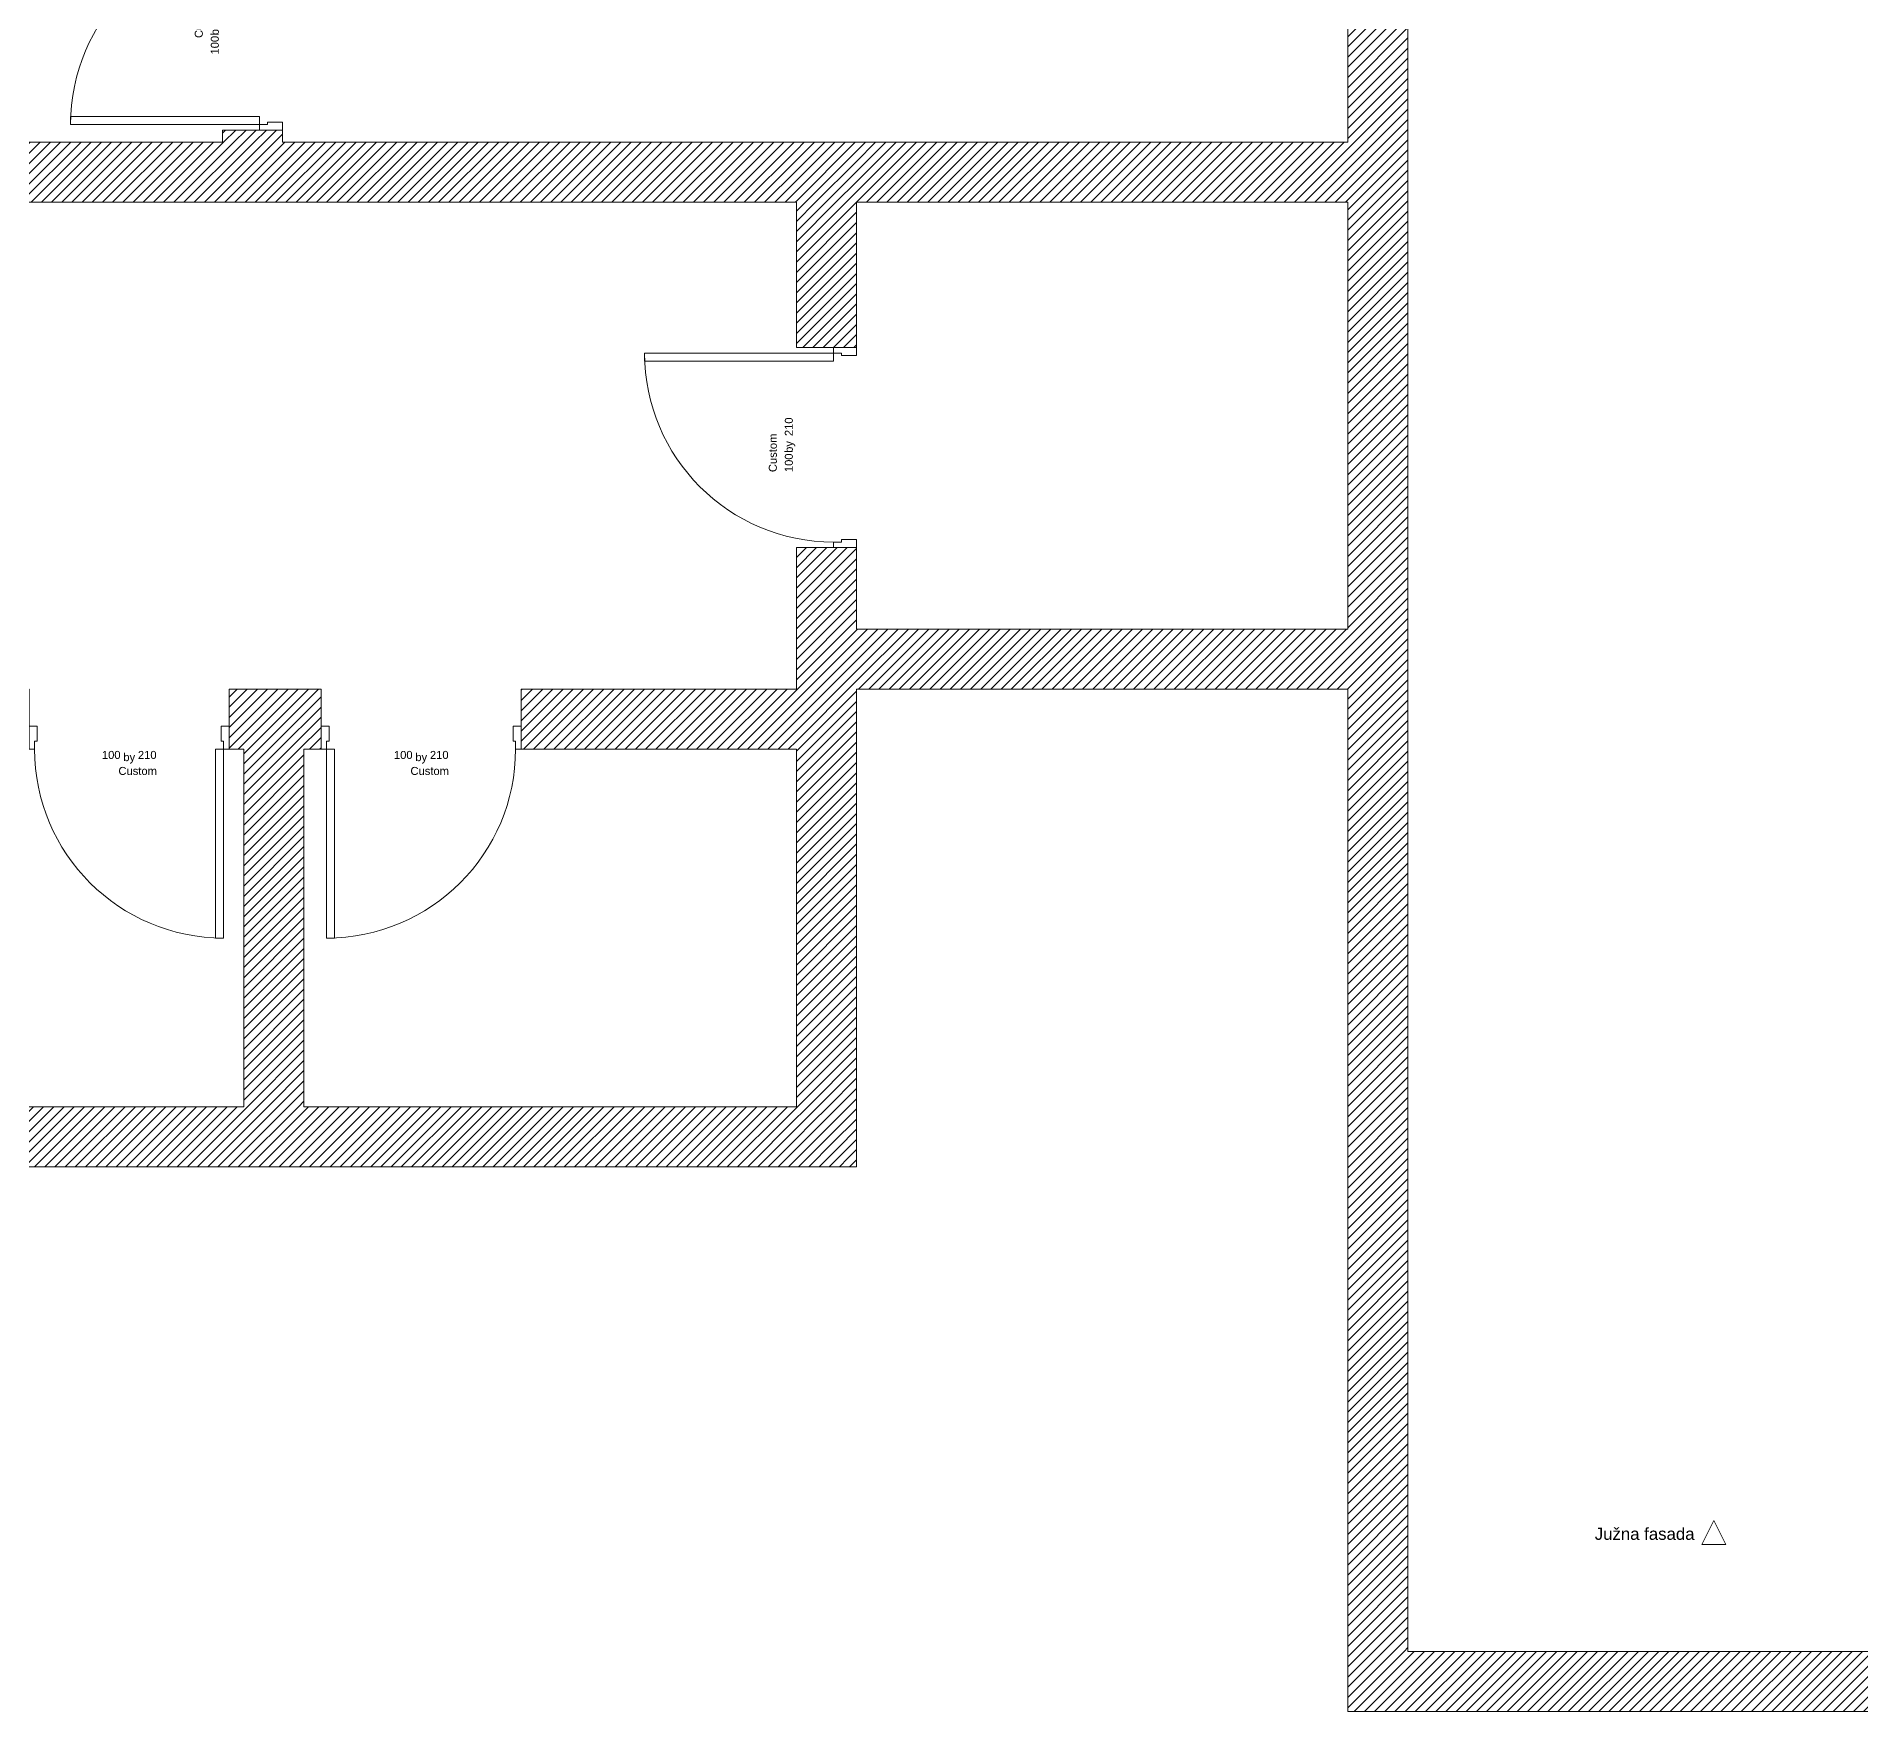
# Model space of a CAD drawing. Header units: millimetres. Extents: x -22335 to 45019, y -6963 to 26064.
# Drawn here: x 2618 to 11734, y -6834 to 1536 of the extents above; entities that cross this region are included whole.
import ezdxf
from ezdxf.enums import TextEntityAlignment as Align

# ---------------------------------------------------------------- set-up
doc = ezdxf.new("R2010")
doc.units = ezdxf.units.MM
doc.header["$MEASUREMENT"] = 0
doc.linetypes.add('Wipeout_Contour', pattern=[1000, 0, -1000])
for name, color, linetype in [('A_KONS_plosce', 7, 'Continuous'), ('A_KONS_zid zunanji', 7, 'Continuous'), ('A_OPREMA_osvetlitev', 7, 'Continuous'), ('Archicad Door Markers', 7, 'Continuous'), ('Archicad Doors', 7, 'Continuous')]:
    doc.layers.add(name, color=color, linetype=linetype)
for name, color, linetype, lineweight, true_color in [('A_KONS_plosce_Pen_No__89', 7, 'Continuous', 0, 0x71cebe), ('A_OPREMA_osvetlitev_Pen_No__25', 7, 'Continuous', 20, 0x40a5ff), ('Archicad Doors_Pen_No__23', 7, 'Continuous', 20, 0xff6600), ('Archicad Doors_Pen_No__3', 7, 'Continuous', 13, 0xff6600)]:
    doc.layers.add(name, color=color, linetype=linetype, lineweight=lineweight, true_color=true_color)
for name, color, linetype, lineweight in [('A_KONS_zid zunanji_Pen_No__27', 7, 'Continuous', 20), ('A_OPREMA_osvetlitev_Pen_No__6', 5, 'Continuous', 13), ('Archicad Door Markers_Pen_No__7', 7, 'Continuous', 13), ('Archicad Doors_Pen_No__27', 7, 'Continuous', 20), ('Archicad Window Markers_Pen_No__7', 7, 'Continuous', 13)]:
    doc.layers.add(name, color=color, linetype=linetype, lineweight=lineweight)
doc.styles.add('GENERATED_STYLE_1', font='arial.ttf')
doc.styles.add('GENERATED_STYLE_2', font='arial.ttf')
pattern_1 = [(45, (0, 0), (-25.455843, 25.455843), [])]

# ---------------------------------------------------------------- blocks, each defined once
blk = doc.blocks.new('Slab_1', base_point=(-22196, -4111.9))
at = {"layer": 'A_KONS_plosce_Pen_No__89', "color": 123, "linetype": 'Continuous', "lineweight": 0, "true_color": 0x71cebe, "flags": 128}
blk.add_lwpolyline([(-22196, -4111.9), (-12447.1, -4111.9), (-12447.1, -183.9), (-3773.2, -183.9), (-3773.2, -4111.9), (6716, -4111.9), (6716, -1725.3), (9171.5, -1725.3), (9171.5, -6834), (44876.8, -6834), (44876.8, 969), (43547, 969), (43547, 11646.7), (44576.8, 11646.7), (44576.8, 25911.9), (-22196, 25911.9)], close=True, dxfattribs=at)
blk = doc.blocks.new('Wall_24', base_point=(44876.8, -6834))
at = {"layer": 'A_KONS_zid zunanji', "linetype": 'Continuous', "lineweight": 0, "true_color": 0x000000}
h = blk.add_hatch(dxfattribs=at)
h.set_pattern_fill('Navadna_NF_Opeka', color=18, style=0, pattern_type=2)
h.set_pattern_definition(pattern_1)
h.paths.add_polyline_path([(9171.5, -6534), (9171.5, -6834), (9471.5, -6534)])
h = blk.add_hatch(dxfattribs=at)
h.set_pattern_fill('Navadna_NF_Opeka', color=18, style=0, pattern_type=2)
h.set_pattern_definition(pattern_1)
h.paths.add_polyline_path([(9471.5, -6534), (9171.5, -6834), (9471.5, -6834)])
h = blk.add_hatch(dxfattribs=at)
h.set_pattern_fill('Navadna_NF_Opeka', color=18, style=0, pattern_type=2)
h.set_pattern_definition(pattern_1)
h.paths.add_polyline_path([(9471.5, -6534), (9471.5, -6834), (17266.2, -6834), (17266.2, -6534)])
at = {"layer": 'A_KONS_zid zunanji_Pen_No__27', "color": 7, "linetype": 'Continuous', "lineweight": 20, "flags": 128}
for points in [[(9171.5, -6834), (9171.5, -6534)], [(15810.2, -6534), (9471.5, -6534)], [(9171.5, -6834), (17266.2, -6834)]]:
    blk.add_lwpolyline(points, dxfattribs=at)
blk = doc.blocks.new('Door 27_2')
at = {"layer": 'Archicad Doors_Pen_No__23', "color": 30, "linetype": 'Continuous', "lineweight": 20, "true_color": 0xff6600}
for p, q in [((-472, 0), (-500, 0)), ((-500, 0), (-500, -115)), ((-472, -40), (-472, 0)), ((500, 0), (472, 0)), ((472, 0), (472, -40)), ((500, -115), (500, 0)), ((-460, -40), (-472, -40)), ((-460, -115), (-460, -40)), ((472, -40), (460, -40)), ((460, -40), (460, -115)), ((-500, -115), (-460, -115)), ((460, -115), (500, -115))]:
    blk.add_line(p, q, dxfattribs=at)
at = {"layer": 'Archicad Doors_Pen_No__27', "color": 7, "linetype": 'Continuous', "lineweight": 20}
for p, q in [((-500, 0), (-500, -115)), ((-500, 0), (-500, -115)), ((500, 0), (500, -115)), ((500, 0), (500, -115)), ((-500, -115), (-500, -300)), ((500, -115), (500, -300))]:
    blk.add_line(p, q, dxfattribs=at)
at = {"layer": 'Archicad Doors_Pen_No__3', "color": 30, "linetype": 'Continuous', "lineweight": 13, "true_color": 0xff6600}
for p, q in [((432, 0), (432, 944)), ((432, 944), (472, 944)), ((472, 944), (472, 0)), ((472, 0), (432, 0))]:
    blk.add_line(p, q, dxfattribs=at)
blk.add_arc((472, 0), 944, 90, 180, dxfattribs=at)
blk = doc.blocks.new('Basic Window-Door-Skylight Marker')
at = {"layer": 'Archicad Window Markers_Pen_No__7', "color": 7, "lineweight": 13, "style": 'GENERATED_STYLE_1'}
for tag, p in [('AC_WIDO_ID', (-158.6, 99.3)), ('AC_WIDO_A_SIZE', (-158.6, 19.3)), ('GS_Separator', (-21.3, 8.5)), ('AC_WIDO_B_SIZE', (67.1, 19.3))]:
    blk.add_attdef(tag, text='', height=40, dxfattribs=at).set_placement(p, align=Align.BOTTOM_LEFT)
blk = doc.blocks.new('Wall_25', base_point=(9171.5, -6834))
at = {"layer": 'A_KONS_zid zunanji', "linetype": 'Continuous', "lineweight": 0, "true_color": 0x000000}
h = blk.add_hatch(dxfattribs=at)
h.set_pattern_fill('Navadna_NF_Opeka', color=18, style=0, pattern_type=2)
h.set_pattern_definition(pattern_1)
h.paths.add_polyline_path([(9471.5, 9577.1), (9171.5, 9577.1), (9471.5, 9277.1)])
h = blk.add_hatch(dxfattribs=at)
h.set_pattern_fill('Navadna_NF_Opeka', color=18, style=0, pattern_type=2)
h.set_pattern_definition(pattern_1)
h.paths.add_polyline_path([(9471.5, 9277.1), (9171.5, 9577.1), (9171.5, 9277.1)])
h = blk.add_hatch(dxfattribs=at)
h.set_pattern_fill('Navadna_NF_Opeka', color=18, style=0, pattern_type=2)
h.set_pattern_definition(pattern_1)
h.paths.add_polyline_path([(9471.5, 9277.1), (9171.5, 9277.1), (9171.5, 5511.1), (9471.5, 5511.1)])
h = blk.add_hatch(dxfattribs=at)
h.set_pattern_fill('Navadna_NF_Opeka', color=18, style=0, pattern_type=2)
h.set_pattern_definition(pattern_1)
h.paths.add_polyline_path([(9471.5, 4511.1), (9171.5, 4511.1), (9171.5, -6534), (9471.5, -6534)])
at = {"layer": 'A_KONS_zid zunanji_Pen_No__27', "color": 7, "linetype": 'Continuous', "lineweight": 20}
for p, q in [((9356.5, 5511.1), (9171.5, 5511.1)), ((9471.5, 5511.1), (9356.5, 5511.1)), ((9356.5, 4511.1), (9171.5, 4511.1)), ((9471.5, 4511.1), (9356.5, 4511.1))]:
    blk.add_line(p, q, dxfattribs=at)
at = {"layer": 'A_KONS_zid zunanji_Pen_No__27', "color": 7, "linetype": 'Continuous', "lineweight": 20, "flags": 128}
for points in [[(9171.5, 9577.1), (9471.5, 9577.1)], [(9171.5, 9577.1), (9171.5, 5511.1)], [(9471.5, 5511.1), (9471.5, 9277.1)], [(9171.5, 4511.1), (9171.5, 1007.7)], [(9471.5, -6534), (9471.5, 4511.1)], [(9171.5, 707.7), (9171.5, -1425.3)], [(9171.5, -1725.3), (9171.5, -6534)]]:
    blk.add_lwpolyline(points, dxfattribs=at)
at = {"layer": 'Archicad Door Markers', "color": 161, "lineweight": 13, "true_color": 0x40a5ff}
ref = blk.add_blockref('Basic Window-Door-Skylight Marker', (9171.5, 5011.1), dxfattribs=dict(at, rotation=90))
ref.add_attrib('AC_MarkerText_1', 'Custom', dxfattribs={"layer": 'Archicad Door Markers_Pen_No__7', "color": 7, "lineweight": 13, "height": 40, "rotation": 90, "style": 'GENERATED_STYLE_1'}).set_placement((9625.2, 4888.4), align=Align.BOTTOM_LEFT)
ref.add_attrib('GS_Separator', ' by ', dxfattribs={"layer": 'Archicad Door Markers_Pen_No__7', "color": 7, "lineweight": 13, "height": 40, "rotation": 90, "style": 'GENERATED_STYLE_1'}).set_placement((9545.2, 4969.1), align=Align.BOTTOM_LEFT)
ref.add_attrib('AC_WIDO_A_SIZE', '100', dxfattribs={"layer": 'Archicad Door Markers_Pen_No__7', "color": 7, "lineweight": 13, "height": 40, "rotation": 90, "style": 'GENERATED_STYLE_1'}).set_placement((9545.2, 4888.4), align=Align.BOTTOM_LEFT)
ref.add_attrib('AC_WIDO_B_SIZE', '210', dxfattribs={"layer": 'Archicad Door Markers_Pen_No__7', "color": 7, "lineweight": 13, "height": 40, "rotation": 90, "style": 'GENERATED_STYLE_1'}).set_placement((9545.2, 5068.4), align=Align.BOTTOM_LEFT)
at = {"layer": 'Archicad Doors', "color": 21, "linetype": 'Continuous', "lineweight": 0, "true_color": 0xff9955, "xscale": -1, "zscale": 1000, "rotation": 270}
blk.add_blockref('Door 27_2', (9471.5, 5011.1), dxfattribs=at)
blk = doc.blocks.new('Wall_26', base_point=(-3773.2, -4111.9))
at = {"layer": 'A_KONS_zid zunanji', "linetype": 'Continuous', "lineweight": 0, "true_color": 0x000000}
h = blk.add_hatch(dxfattribs=at)
h.set_pattern_fill('Navadna_NF_Opeka', color=18, style=0, pattern_type=2)
h.set_pattern_definition(pattern_1)
h.paths.add_polyline_path([(6416, -3811.9), (-3473.2, -3811.9), (-3473.2, -4111.9), (6416, -4111.9)])
h = blk.add_hatch(dxfattribs=at)
h.set_pattern_fill('Navadna_NF_Opeka', color=18, style=0, pattern_type=2)
h.set_pattern_definition(pattern_1)
h.paths.add_polyline_path([(6416, -3811.9), (6716, -4111.9), (6716, -3811.9)])
h = blk.add_hatch(dxfattribs=at)
h.set_pattern_fill('Navadna_NF_Opeka', color=18, style=0, pattern_type=2)
h.set_pattern_definition(pattern_1)
h.paths.add_polyline_path([(6416, -4111.9), (6716, -4111.9), (6416, -3811.9)])
at = {"layer": 'A_KONS_zid zunanji_Pen_No__27', "color": 7, "linetype": 'Continuous', "lineweight": 20, "flags": 128}
for points in [[(3654.3, -3811.9), (1985, -3811.9)], [(6416, -3811.9), (3954.3, -3811.9)], [(6716, -4111.9), (6716, -3811.9)], [(-3773.2, -4111.9), (6716, -4111.9)]]:
    blk.add_lwpolyline(points, dxfattribs=at)
blk = doc.blocks.new('Door 27')
at = {"layer": 'Archicad Doors_Pen_No__23', "color": 30, "linetype": 'Continuous', "lineweight": 20, "true_color": 0xff6600}
for p, q in [((-472, 0), (-500, 0)), ((-500, 0), (-500, -115)), ((-472, -40), (-472, 0)), ((500, 0), (472, 0)), ((472, 0), (472, -40)), ((500, -115), (500, 0)), ((-460, -40), (-472, -40)), ((-460, -115), (-460, -40)), ((472, -40), (460, -40)), ((460, -40), (460, -115)), ((-500, -115), (-460, -115)), ((460, -115), (500, -115))]:
    blk.add_line(p, q, dxfattribs=at)
at = {"layer": 'Archicad Doors_Pen_No__27', "color": 7, "linetype": 'Continuous', "lineweight": 20}
for p, q in [((-500, 0), (-500, 185)), ((500, 0), (500, 185)), ((-500, -115), (-500, 0)), ((-500, -115), (-500, 0)), ((500, -115), (500, 0)), ((500, -115), (500, 0))]:
    blk.add_line(p, q, dxfattribs=at)
at = {"layer": 'Archicad Doors_Pen_No__3', "color": 30, "linetype": 'Continuous', "lineweight": 13, "true_color": 0xff6600}
for p, q in [((432, 0), (432, 944)), ((432, 944), (472, 944)), ((472, 944), (472, 0)), ((472, 0), (432, 0))]:
    blk.add_line(p, q, dxfattribs=at)
blk.add_arc((472, 0), 944, 90, 180, dxfattribs=at)
blk = doc.blocks.new('Wall_30', base_point=(6716, -4111.9))
at = {"layer": 'A_KONS_zid zunanji', "linetype": 'Continuous', "lineweight": 0, "true_color": 0x000000}
h = blk.add_hatch(dxfattribs=at)
h.set_pattern_fill('Navadna_NF_Opeka', color=18, style=0, pattern_type=2)
h.set_pattern_definition(pattern_1)
h.paths.add_polyline_path([(6416, 707.7), (6716, 1007.7), (6416, 1007.7)])
h = blk.add_hatch(dxfattribs=at)
h.set_pattern_fill('Navadna_NF_Opeka', color=18, style=0, pattern_type=2)
h.set_pattern_definition(pattern_1)
h.paths.add_polyline_path([(6416, 707.7), (6716, 707.7), (6716, 1007.7)])
h = blk.add_hatch(dxfattribs=at)
h.set_pattern_fill('Navadna_NF_Opeka', color=18, style=0, pattern_type=2)
h.set_pattern_definition(pattern_1)
h.paths.add_polyline_path([(6416, 707.7), (6416, -18.1), (6716, -18.1), (6716, 707.7)])
h = blk.add_hatch(dxfattribs=at)
h.set_pattern_fill('Navadna_NF_Opeka', color=18, style=0, pattern_type=2)
h.set_pattern_definition(pattern_1)
h.paths.add_polyline_path([(6416, -3811.9), (6716, -3811.9), (6716, -1018.1), (6416, -1018.1)])
at = {"layer": 'A_KONS_zid zunanji_Pen_No__27', "color": 7, "linetype": 'Continuous', "lineweight": 20}
for p, q in [((6601, -18.1), (6416, -18.1)), ((6716, -18.1), (6601, -18.1)), ((6601, -1018.1), (6416, -1018.1)), ((6716, -1018.1), (6601, -1018.1))]:
    blk.add_line(p, q, dxfattribs=at)
at = {"layer": 'A_KONS_zid zunanji_Pen_No__27', "color": 7, "linetype": 'Continuous', "lineweight": 20, "flags": 128}
for points in [[(6716, 1007.7), (6416, 1007.7)], [(6416, 707.7), (6416, -18.1)], [(6716, -18.1), (6716, 707.7)], [(6416, -1018.1), (6416, -1725.3)], [(6716, -1425.3), (6716, -1018.1)], [(6716, -3811.9), (6716, -1725.3)], [(6416, -2025.3), (6416, -3811.9)]]:
    blk.add_lwpolyline(points, dxfattribs=at)
at = {"layer": 'Archicad Door Markers', "color": 161, "lineweight": 13, "true_color": 0x40a5ff}
ref = blk.add_blockref('Basic Window-Door-Skylight Marker', (6416, -518.1), dxfattribs=dict(at, rotation=90))
ref.add_attrib('AC_MarkerText_1', 'Custom', dxfattribs={"layer": 'Archicad Door Markers_Pen_No__7', "color": 7, "lineweight": 13, "height": 40, "rotation": 90, "style": 'GENERATED_STYLE_1'}).set_placement((6329.7, -640.8), align=Align.BOTTOM_LEFT)
ref.add_attrib('GS_Separator', ' by ', dxfattribs={"layer": 'Archicad Door Markers_Pen_No__7', "color": 7, "lineweight": 13, "height": 40, "rotation": 90, "style": 'GENERATED_STYLE_1'}).set_placement((6409.7, -560.1), align=Align.BOTTOM_LEFT)
ref.add_attrib('AC_WIDO_A_SIZE', '100', dxfattribs={"layer": 'Archicad Door Markers_Pen_No__7', "color": 7, "lineweight": 13, "height": 40, "rotation": 90, "style": 'GENERATED_STYLE_1'}).set_placement((6409.7, -640.8), align=Align.BOTTOM_LEFT)
ref.add_attrib('AC_WIDO_B_SIZE', '210', dxfattribs={"layer": 'Archicad Door Markers_Pen_No__7', "color": 7, "lineweight": 13, "height": 40, "rotation": 90, "style": 'GENERATED_STYLE_1'}).set_placement((6409.7, -460.8), align=Align.BOTTOM_LEFT)
at = {"layer": 'Archicad Doors', "color": 21, "linetype": 'Continuous', "lineweight": 0, "true_color": 0xff9955, "zscale": 1000, "rotation": 90}
blk.add_blockref('Door 27', (6601, -518.1), dxfattribs=at)
blk = doc.blocks.new('Wall_31', base_point=(6716, 1007.7))
at = {"layer": 'A_KONS_zid zunanji', "linetype": 'Continuous', "lineweight": 0, "true_color": 0x000000}
h = blk.add_hatch(dxfattribs=at)
h.set_pattern_fill('Navadna_NF_Opeka', color=18, style=0, pattern_type=2)
h.set_pattern_definition(pattern_1)
h.paths.add_polyline_path([(6416, 1007.7), (-709.4, 1007.7), (-709.4, 707.7), (6416, 707.7)])
at = {"layer": 'A_KONS_zid zunanji_Pen_No__27', "color": 7, "linetype": 'Continuous', "lineweight": 20, "flags": 128}
for points in [[(3547.3, 1007.7), (-709.4, 1007.7)], [(6416, 1007.7), (3847.3, 1007.7)], [(-709.4, 707.7), (6416, 707.7)]]:
    blk.add_lwpolyline(points, dxfattribs=at)
blk = doc.blocks.new('Wall_33', base_point=(3847.3, 5852.8))
at = {"layer": 'A_KONS_zid zunanji', "linetype": 'Continuous', "lineweight": 0, "true_color": 0x000000}
h = blk.add_hatch(dxfattribs=at)
h.set_pattern_fill('Navadna_NF_Opeka', color=18, style=0, pattern_type=2)
h.set_pattern_definition(pattern_1)
h.paths.add_polyline_path([(3547.3, 5552.8), (3547.3, 2068.7), (3847.3, 2068.7), (3847.3, 5552.8)])
h = blk.add_hatch(dxfattribs=at)
h.set_pattern_fill('Navadna_NF_Opeka', color=18, style=0, pattern_type=2)
h.set_pattern_definition(pattern_1)
h.paths.add_polyline_path([(3547.3, 1007.7), (3847.3, 1007.7), (3847.3, 1068.7), (3547.3, 1068.7)])
at = {"layer": 'A_KONS_zid zunanji_Pen_No__27', "color": 7, "linetype": 'Continuous', "lineweight": 20}
for p, q in [((3732.3, 2068.7), (3547.3, 2068.7)), ((3847.3, 2068.7), (3732.3, 2068.7)), ((3732.3, 1068.7), (3547.3, 1068.7)), ((3847.3, 1068.7), (3732.3, 1068.7))]:
    blk.add_line(p, q, dxfattribs=at)
at = {"layer": 'A_KONS_zid zunanji_Pen_No__27', "color": 7, "linetype": 'Continuous', "lineweight": 20, "flags": 128}
for points in [[(3547.3, 5552.8), (3547.3, 3452)], [(3847.3, 3452), (3847.3, 5552.8)], [(3547.3, 3152), (3547.3, 2068.7)], [(3847.3, 2068.7), (3847.3, 3152)], [(3547.3, 1068.7), (3547.3, 1007.7)], [(3847.3, 1007.7), (3847.3, 1068.7)]]:
    blk.add_lwpolyline(points, dxfattribs=at)
at = {"layer": 'Archicad Door Markers', "color": 161, "lineweight": 13, "true_color": 0x40a5ff}
ref = blk.add_blockref('Basic Window-Door-Skylight Marker', (3847.3, 1568.7), dxfattribs=dict(at, rotation=270))
ref.add_attrib('AC_MarkerText_1', 'Custom', dxfattribs={"layer": 'Archicad Door Markers_Pen_No__7', "color": 7, "lineweight": 13, "height": 40, "rotation": 90, "style": 'GENERATED_STYLE_1'}).set_placement((3461.1, 1528.4), align=Align.BOTTOM_LEFT)
ref.add_attrib('GS_Separator', ' by ', dxfattribs={"layer": 'Archicad Door Markers_Pen_No__7', "color": 7, "lineweight": 13, "height": 40, "rotation": 90, "style": 'GENERATED_STYLE_1'}).set_placement((3541.1, 1526.6), align=Align.BOTTOM_LEFT)
ref.add_attrib('AC_WIDO_A_SIZE', '100', dxfattribs={"layer": 'Archicad Door Markers_Pen_No__7', "color": 7, "lineweight": 13, "height": 40, "rotation": 90, "style": 'GENERATED_STYLE_1'}).set_placement((3541.1, 1446), align=Align.BOTTOM_LEFT)
ref.add_attrib('AC_WIDO_B_SIZE', '210', dxfattribs={"layer": 'Archicad Door Markers_Pen_No__7', "color": 7, "lineweight": 13, "height": 40, "rotation": 90, "style": 'GENERATED_STYLE_1'}).set_placement((3541.1, 1625.9), align=Align.BOTTOM_LEFT)
at = {"layer": 'Archicad Doors', "color": 21, "linetype": 'Continuous', "lineweight": 0, "true_color": 0xff9955, "xscale": -1, "zscale": 1000, "rotation": 89.99999999999999}
blk.add_blockref('Door 27', (3732.3, 1568.7), dxfattribs=at)
blk = doc.blocks.new('Wall_34', base_point=(6716, -1725.3))
at = {"layer": 'A_KONS_zid zunanji', "linetype": 'Continuous', "lineweight": 0, "true_color": 0x000000}
h = blk.add_hatch(dxfattribs=at)
h.set_pattern_fill('Navadna_NF_Opeka', color=18, style=0, pattern_type=2)
h.set_pattern_definition(pattern_1)
h.paths.add_polyline_path([(-709.4, -1725.3), (-709.4, -2025.3), (575.9, -2025.3), (575.9, -1725.3)])
h = blk.add_hatch(dxfattribs=at)
h.set_pattern_fill('Navadna_NF_Opeka', color=18, style=0, pattern_type=2)
h.set_pattern_definition(pattern_1)
h.paths.add_polyline_path([(1575.9, -1725.3), (1575.9, -2025.3), (2580.8, -2025.3), (2580.8, -1725.3)])
h = blk.add_hatch(dxfattribs=at)
h.set_pattern_fill('Navadna_NF_Opeka', color=18, style=0, pattern_type=2)
h.set_pattern_definition(pattern_1)
h.paths.add_polyline_path([(3580.8, -2025.3), (4040.1, -2025.3), (4040.1, -1725.3), (3580.8, -1725.3)])
h = blk.add_hatch(dxfattribs=at)
h.set_pattern_fill('Navadna_NF_Opeka', color=18, style=0, pattern_type=2)
h.set_pattern_definition(pattern_1)
h.paths.add_polyline_path([(5040.1, -2025.3), (6416, -2025.3), (6416, -1725.3), (5040.1, -1725.3)])
at = {"layer": 'A_KONS_zid zunanji_Pen_No__27', "color": 7, "linetype": 'Continuous', "lineweight": 20}
for p, q in [((575.9, -1910.3), (575.9, -1725.3)), ((1575.9, -1910.3), (1575.9, -1725.3)), ((2580.8, -1910.3), (2580.8, -1725.3)), ((3580.8, -1910.3), (3580.8, -1725.3)), ((4040.1, -1910.3), (4040.1, -1725.3)), ((5040.1, -1910.3), (5040.1, -1725.3)), ((575.9, -2025.3), (575.9, -1910.3)), ((1575.9, -2025.3), (1575.9, -1910.3)), ((2580.8, -2025.3), (2580.8, -1910.3)), ((3580.8, -2025.3), (3580.8, -1910.3)), ((4040.1, -2025.3), (4040.1, -1910.3)), ((5040.1, -2025.3), (5040.1, -1910.3))]:
    blk.add_line(p, q, dxfattribs=at)
at = {"layer": 'A_KONS_zid zunanji_Pen_No__27', "color": 7, "linetype": 'Continuous', "lineweight": 20, "flags": 128}
for points in [[(575.9, -1725.3), (-709.4, -1725.3)], [(2580.8, -1725.3), (1575.9, -1725.3)], [(4040.1, -1725.3), (3580.8, -1725.3)], [(6416, -1725.3), (5040.1, -1725.3)], [(-709.4, -2025.3), (575.9, -2025.3)], [(1575.9, -2025.3), (1685, -2025.3)], [(1985, -2025.3), (2580.8, -2025.3)], [(3580.8, -2025.3), (3654.3, -2025.3)], [(3954.3, -2025.3), (4040.1, -2025.3)], [(5040.1, -2025.3), (6416, -2025.3)]]:
    blk.add_lwpolyline(points, dxfattribs=at)
at = {"layer": 'Archicad Door Markers', "color": 161, "lineweight": 13, "true_color": 0x40a5ff}
ref = blk.add_blockref('Basic Window-Door-Skylight Marker', (1075.9, -2025.3), dxfattribs=dict(at, rotation=180))
ref.add_attrib('AC_MarkerText_1', 'Custom', dxfattribs={"layer": 'Archicad Door Markers_Pen_No__7', "color": 7, "lineweight": 13, "height": 40, "rotation": 360, "style": 'GENERATED_STYLE_1'}).set_placement((1022.6, -2166), align=Align.BOTTOM_LEFT)
ref.add_attrib('GS_Separator', ' by ', dxfattribs={"layer": 'Archicad Door Markers_Pen_No__7', "color": 7, "lineweight": 13, "height": 40, "rotation": 360, "style": 'GENERATED_STYLE_1'}).set_placement((1031.6, -2096.9), align=Align.BOTTOM_LEFT)
ref.add_attrib('AC_WIDO_A_SIZE', '100', dxfattribs={"layer": 'Archicad Door Markers_Pen_No__7', "color": 7, "lineweight": 13, "height": 40, "rotation": 360, "style": 'GENERATED_STYLE_1'}).set_placement((940.1, -2086), align=Align.BOTTOM_LEFT)
ref.add_attrib('AC_WIDO_B_SIZE', '210', dxfattribs={"layer": 'Archicad Door Markers_Pen_No__7', "color": 7, "lineweight": 13, "height": 40, "rotation": 360, "style": 'GENERATED_STYLE_1'}).set_placement((1120.1, -2086), align=Align.BOTTOM_LEFT)
ref = blk.add_blockref('Basic Window-Door-Skylight Marker', (3080.8, -2025.3), dxfattribs=dict(at, rotation=180))
ref.add_attrib('AC_MarkerText_1', 'Custom', dxfattribs={"layer": 'Archicad Door Markers_Pen_No__7', "color": 7, "lineweight": 13, "height": 40, "rotation": 360, "style": 'GENERATED_STYLE_1'}).set_placement((3027.5, -2166), align=Align.BOTTOM_LEFT)
ref.add_attrib('GS_Separator', ' by ', dxfattribs={"layer": 'Archicad Door Markers_Pen_No__7', "color": 7, "lineweight": 13, "height": 40, "rotation": 360, "style": 'GENERATED_STYLE_1'}).set_placement((3036.6, -2096.9), align=Align.BOTTOM_LEFT)
ref.add_attrib('AC_WIDO_A_SIZE', '100', dxfattribs={"layer": 'Archicad Door Markers_Pen_No__7', "color": 7, "lineweight": 13, "height": 40, "rotation": 360, "style": 'GENERATED_STYLE_1'}).set_placement((2945, -2086), align=Align.BOTTOM_LEFT)
ref.add_attrib('AC_WIDO_B_SIZE', '210', dxfattribs={"layer": 'Archicad Door Markers_Pen_No__7', "color": 7, "lineweight": 13, "height": 40, "rotation": 360, "style": 'GENERATED_STYLE_1'}).set_placement((3125, -2086), align=Align.BOTTOM_LEFT)
ref = blk.add_blockref('Basic Window-Door-Skylight Marker', (4540.1, -2025.3), dxfattribs=dict(at, rotation=180))
ref.add_attrib('AC_MarkerText_1', 'Custom', dxfattribs={"layer": 'Archicad Door Markers_Pen_No__7', "color": 7, "lineweight": 13, "height": 40, "rotation": 360, "style": 'GENERATED_STYLE_1'}).set_placement((4486.9, -2166), align=Align.BOTTOM_LEFT)
ref.add_attrib('GS_Separator', ' by ', dxfattribs={"layer": 'Archicad Door Markers_Pen_No__7', "color": 7, "lineweight": 13, "height": 40, "rotation": 360, "style": 'GENERATED_STYLE_1'}).set_placement((4495.9, -2096.9), align=Align.BOTTOM_LEFT)
ref.add_attrib('AC_WIDO_A_SIZE', '100', dxfattribs={"layer": 'Archicad Door Markers_Pen_No__7', "color": 7, "lineweight": 13, "height": 40, "rotation": 360, "style": 'GENERATED_STYLE_1'}).set_placement((4404.4, -2086), align=Align.BOTTOM_LEFT)
ref.add_attrib('AC_WIDO_B_SIZE', '210', dxfattribs={"layer": 'Archicad Door Markers_Pen_No__7', "color": 7, "lineweight": 13, "height": 40, "rotation": 360, "style": 'GENERATED_STYLE_1'}).set_placement((4584.3, -2086), align=Align.BOTTOM_LEFT)
at = {"layer": 'Archicad Doors', "color": 21, "linetype": 'Continuous', "lineweight": 0, "true_color": 0xff9955, "xscale": -1, "zscale": 1000, "rotation": 180}
for p in [(1075.9, -2025.3), (3080.8, -2025.3)]:
    blk.add_blockref('Door 27_2', p, dxfattribs=at)
at = {"layer": 'Archicad Doors', "color": 21, "linetype": 'Continuous', "lineweight": 0, "true_color": 0xff9955, "zscale": 1000, "rotation": 180}
blk.add_blockref('Door 27_2', (4540.1, -2025.3), dxfattribs=at)
blk = doc.blocks.new('Wall_36', base_point=(3654.3, -4111.9))
at = {"layer": 'A_KONS_zid zunanji', "linetype": 'Continuous', "lineweight": 0, "true_color": 0x000000}
h = blk.add_hatch(dxfattribs=at)
h.set_pattern_fill('Navadna_NF_Opeka', color=18, style=0, pattern_type=2)
h.set_pattern_definition(pattern_1)
h.paths.add_polyline_path([(3954.3, -3811.9), (3954.3, -2025.3), (3654.3, -2025.3), (3654.3, -3811.9)])
at = {"layer": 'A_KONS_zid zunanji_Pen_No__27', "color": 7, "linetype": 'Continuous', "lineweight": 20, "flags": 128}
for points in [[(3654.3, -2025.3), (3654.3, -3811.9)], [(3954.3, -3811.9), (3954.3, -2025.3)]]:
    blk.add_lwpolyline(points, dxfattribs=at)
blk = doc.blocks.new('Wall_101', base_point=(6716, -1725.3))
at = {"layer": 'A_KONS_zid zunanji', "linetype": 'Continuous', "lineweight": 0, "true_color": 0x000000}
h = blk.add_hatch(dxfattribs=at)
h.set_pattern_fill('Navadna_NF_Opeka', color=18, style=0, pattern_type=2)
h.set_pattern_definition(pattern_1)
h.paths.add_polyline_path([(6716, -1725.3), (9171.5, -1725.3), (9171.5, -1425.3), (6716, -1425.3)])
at = {"layer": 'A_KONS_zid zunanji_Pen_No__27', "color": 7, "linetype": 'Continuous', "lineweight": 20, "flags": 128}
for points in [[(9171.5, -1425.3), (6716, -1425.3)], [(6716, -1725.3), (9171.5, -1725.3)]]:
    blk.add_lwpolyline(points, dxfattribs=at)
blk = doc.blocks.new('Wall_102', base_point=(6716, 1007.7))
at = {"layer": 'A_KONS_zid zunanji', "linetype": 'Continuous', "lineweight": 0, "true_color": 0x000000}
h = blk.add_hatch(dxfattribs=at)
h.set_pattern_fill('Navadna_NF_Opeka', color=18, style=0, pattern_type=2)
h.set_pattern_definition(pattern_1)
h.paths.add_polyline_path([(6716, 707.7), (9171.5, 707.7), (9171.5, 1007.7), (6716, 1007.7)])
at = {"layer": 'A_KONS_zid zunanji_Pen_No__27', "color": 7, "linetype": 'Continuous', "lineweight": 20, "flags": 128}
for points in [[(9171.5, 1007.7), (6716, 1007.7)], [(6716, 707.7), (9171.5, 707.7)]]:
    blk.add_lwpolyline(points, dxfattribs=at)
blk = doc.blocks.new('Elevation_1', base_point=(-1000, -6000))
at = {"color": 254, "linetype": 'Wipeout_Contour', "lineweight": 0, "ltscale": 37533.181089}
blk.add_wipeout([(10940, -6000), (11060, -6000), (11000, -5880)], dxfattribs=at).dxf.layer = 'A_OPREMA_osvetlitev'
at = {"layer": 'A_OPREMA_osvetlitev_Pen_No__25', "color": 161, "linetype": 'Continuous', "lineweight": 20, "true_color": 0x40a5ff, "flags": 128}
blk.add_lwpolyline([(10940, -6000), (11060, -6000), (11000, -5880)], close=True, dxfattribs=at)
at = {"layer": 'A_OPREMA_osvetlitev_Pen_No__6', "color": 5, "lineweight": 13, "insert": (10904, -5977), "char_height": 60, "attachment_point": 9, "style": 'GENERATED_STYLE_2'}
blk.add_mtext('\\A1;{\\pqr;\\pt0;\\fArial|b0|i0|c0|p0;\\W1.000000; Južna fasada}', dxfattribs=at)

msp = doc.modelspace()

# ---------------------------------------------------------------- block references
at = {"layer": 'A_KONS_plosce', "color": 123, "linetype": 'Continuous', "lineweight": 0, "true_color": 0x71cebe}
msp.add_blockref('Slab_1', (-22196, -4111.9), dxfattribs=at)
at = {"layer": 'A_KONS_zid zunanji', "color": 7, "lineweight": 20}
for name, p in [('Wall_25', (9171.5, -6834)), ('Wall_33', (3847.3, 5852.8)), ('Wall_31', (6716, 1007.7)), ('Wall_30', (6716, -4111.9)), ('Wall_102', (6716, 1007.7)), ('Wall_101', (6716, -1725.3)), ('Wall_34', (6716, -1725.3)), ('Wall_36', (3654.3, -4111.9)), ('Wall_26', (-3773.2, -4111.9)), ('Wall_24', (44876.8, -6834))]:
    msp.add_blockref(name, p, dxfattribs=at)

# ---------------------------------------------------------------- next in the draw order: block references
at = {"layer": 'A_OPREMA_osvetlitev', "color": 151, "lineweight": 0, "true_color": 0x80c2ff}
msp.add_blockref('Elevation_1', (-1000, -6000), dxfattribs=at)

doc.saveas('drawing.dxf')
